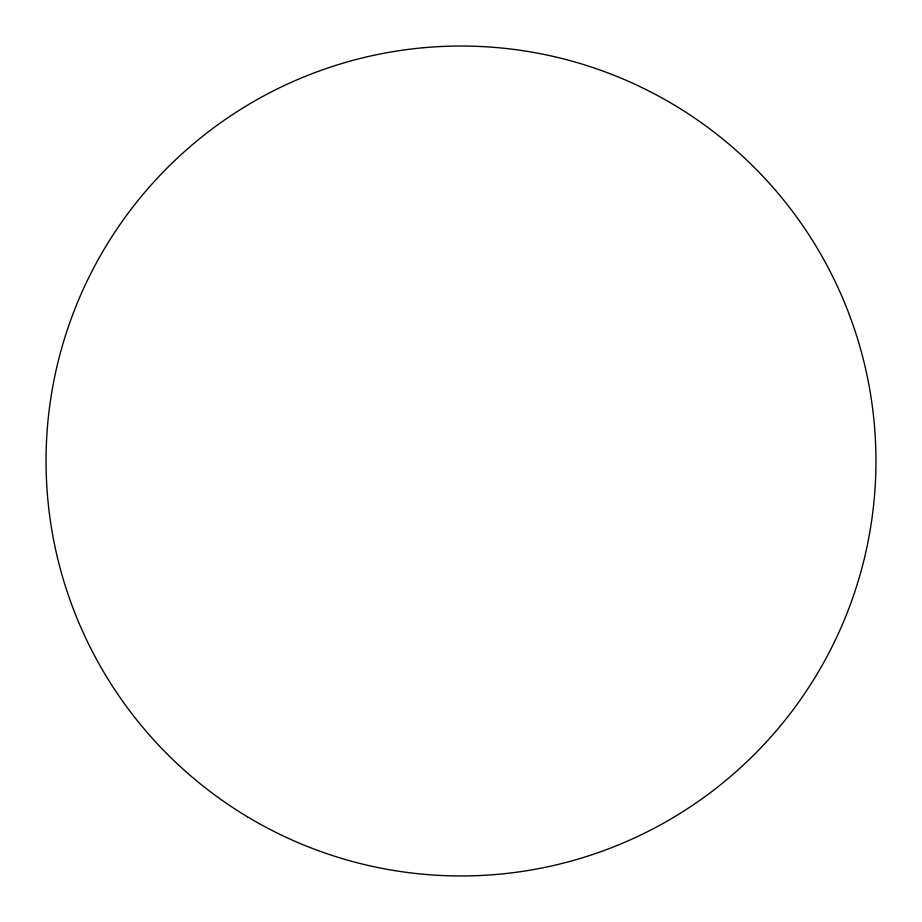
<?xml version="1.0" encoding="UTF-8"?>
<svg xmlns="http://www.w3.org/2000/svg" width="922" height="922" viewBox="0 0 922 922"><rect width="100%" height="100%" fill="white"/><g stroke="black" fill="none" stroke-linecap="round" stroke-linejoin="round"><path stroke-width="1.38" d="M247.545 816.846A414.958 414.958 0 0 0 875.9 467.938A414.958 414.958 0 0 0 259.555 98.216A414.958 414.958 0 0 0 247.545 816.846"/></g></svg>
